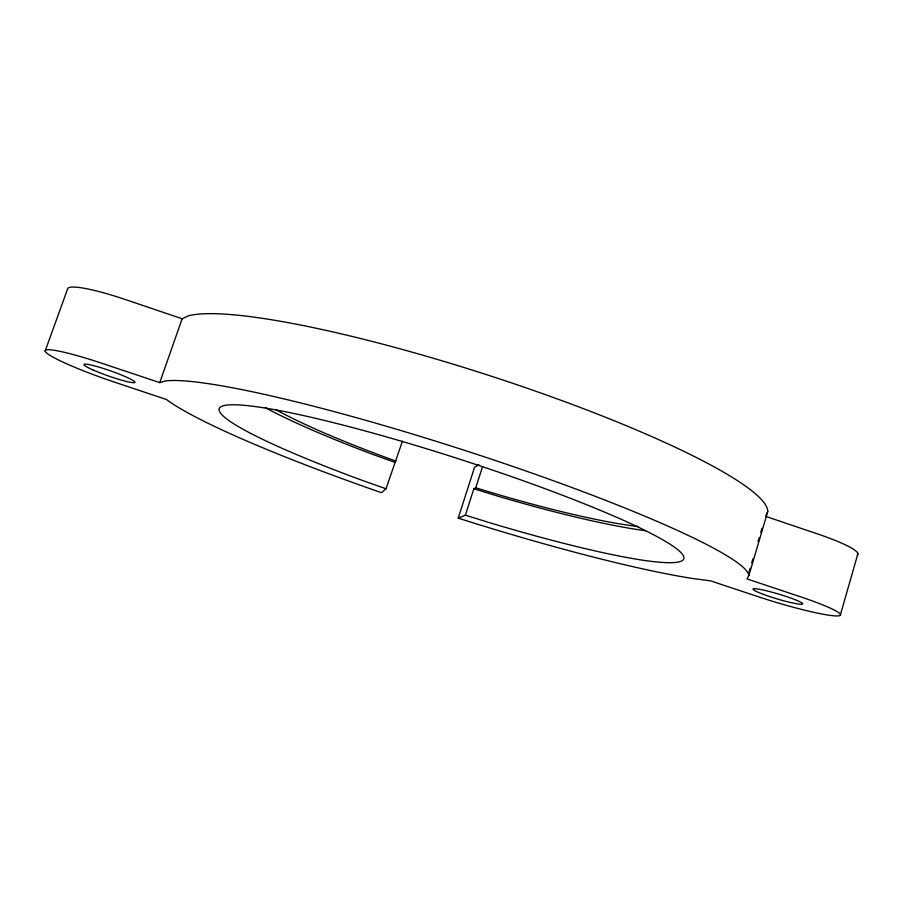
<?xml version="1.0" encoding="UTF-8"?>
<svg xmlns="http://www.w3.org/2000/svg" width="903" height="903" viewBox="0 0 903 903"><rect width="100%" height="100%" fill="white"/><g stroke="black" fill="none" stroke-linecap="round" stroke-linejoin="round"><path stroke-width="1.35" d="M840.422 614.717L857.85 553.9M748.971 572.254L750.145 568.258M751.725 562.93L752.899 558.934M758.012 541.608L759.197 537.612M760.766 532.285L761.951 528.289M478.872 464.594L474.549 467.269L458.205 518.13L468.894 521.528A311.535 33.276 17.9 0 0 693.436 578.609L710.605 580.866L757.831 596.601A64.711 6.344 16.6 0 0 836.844 615.959A64.711 6.344 16.6 0 0 799.415 596.431L746.995 578.913L748.869 575.561L767.764 511.561A309.853 45.974 17.9 0 0 513.118 383.436A309.853 45.974 17.9 0 0 188.4 315.824L182.146 318.759L125.652 299.627A67.262 9.515 19.8 0 0 67.522 289.197L45.15 351.03M458.205 518.13L465.372 515.173L473.849 488.76L475.757 487.767L483.41 490.148A226.055 28.591 17.9 0 0 638.003 526.494M475.757 487.767L482.574 466.546M748.869 575.561A311.535 33.276 17.9 0 0 489.065 458.408A311.535 33.276 17.9 0 0 165.565 380.931L159.729 382.624L102.84 363.604A67.623 6.885 19.3 0 0 45.466 351.786A67.623 6.885 19.3 0 0 115.708 382.556L166.355 399.465A311.535 33.276 17.9 0 0 374.147 490.137L381.608 492.711L386.01 488.794L402.456 441.127M159.729 382.624L182.146 318.759M766.06 515.116L767.764 511.561M473.849 488.76L498.14 496.255A243.471 30.849 17.9 0 0 645.51 530.738M465.372 515.173L489.697 522.735A244.126 25.882 17.9 0 0 655.16 535.603A244.126 25.882 17.9 0 0 278.338 410.368A244.126 25.882 17.9 0 0 362.521 480.464L386.01 488.794M765.496 516.302L817.565 533.933A64.384 8.77 16.1 0 1 857.319 554.95M395.909 461.072L387.229 457.956A226.055 28.591 17.9 0 1 276.036 409.77M394.701 462.313L371.314 453.87A243.471 30.849 17.9 0 1 265.335 407.671M763.486 594.4A25.871 2.528 16.6 0 0 802.564 604.062A25.871 2.528 16.6 0 0 767.595 591.059A25.871 2.528 16.6 0 0 763.486 594.4M93.009 369.948A27.034 2.754 19.3 0 0 134.592 382.601A27.034 2.754 19.3 0 0 100.786 367.668A27.034 2.754 19.3 0 0 93.009 369.948"/></g></svg>
